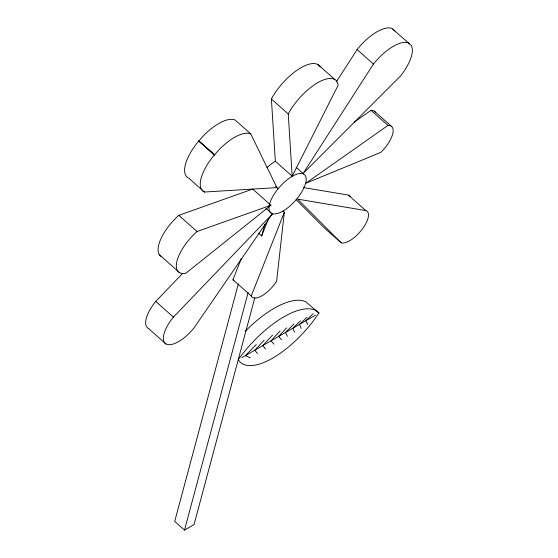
<?xml version="1.0" encoding="UTF-8"?>
<svg xmlns="http://www.w3.org/2000/svg" width="558" height="558" viewBox="0 0 558 558"><rect width="100%" height="100%" fill="white"/><g stroke="black" fill="none" stroke-linecap="round" stroke-linejoin="round"><path stroke-width="0.84" d="M282.927 211.077A25.473 10.4 -48.4 0 0 305.526 175.965A25.473 10.4 -48.4 0 0 274.32 193.982A25.473 10.4 -48.4 0 0 282.927 211.077L284.329 212.312L276.608 281.302A20.625 8.419 -48.4 0 1 262.016 295.747A20.625 8.419 -48.4 0 1 251.246 295.942L232.944 279.711L241.412 258.298M148.519 328.453L148.393 328.39A27.809 11.355 -48.4 0 1 155.752 301.432L182.403 273.65M214.649 154.706L198.753 140.965L214.349 155.04M238.35 283.931L174.71 521.423L184.496 530.1L194.044 524.59L254.818 297.763M258.417 233.077L261.667 235.957L264.806 224.239M184.496 530.1L248.129 292.601M392.79 29.121L409.14 43.622M261.667 235.957L267.938 220.096M251.246 295.942L284.329 212.312M336.397 81.754L357.106 49.543A34.805 14.208 -48.4 0 1 392.141 28.542L394.904 31.018M373.455 64.044L303.064 173.524L400.435 76.104A34.805 14.208 -48.4 0 0 411.253 45.519L408.498 43.036A34.805 14.208 -48.4 0 0 373.455 64.044L357.106 49.543M265.901 208.315L272.325 214.014L193.835 328.167A27.809 11.355 -48.4 0 1 169.311 344.767L166.075 344.063L148.393 328.39M318.981 313.003L312.529 322.008A67.009 27.356 -48.4 0 1 238.252 359.61A71.361 29.135 -48.4 0 1 315.354 310.318L318.981 313.003L305.714 301.766A71.361 29.135 -48.4 0 0 245.457 331.117M280.137 330.922L271 340.84L273.929 344.105M286.673 327.818L278.665 336.418L281.476 339.745M272.52 335.163L262.755 345.604L265.51 348.959M264.213 340.15L254.783 350.201L257.517 353.577M166.075 344.063A27.809 11.355 -48.4 0 1 173.433 317.111L272.325 214.014M256.31 344.509L245.332 355.662L250.277 357.755M293.961 324.024L285.41 332.526L287.405 336.321M313.087 313.687L305.93 320.676L307.758 324.568M300.441 320.878L292.831 328.237L294.561 332.191M306.83 317.321L299.506 324.386L301.208 328.355M270.909 205.253L185.884 273.225A33.075 13.504 -48.4 0 1 177.074 260.684A33.075 13.504 -48.4 0 1 197.058 231.514L270.909 205.253L252.669 189.078L178.825 215.346A33.075 13.504 -48.4 0 0 161.395 256.52M354.295 122.118L371.028 110.344A22.592 9.221 -48.4 0 1 375.541 112.528M388.005 125.404L305.672 183.338L380.772 152.411A22.592 9.221 -48.4 0 0 392.637 134.143A22.592 9.221 -48.4 0 0 388.005 125.404L371.028 110.344M241.76 357.72L315.479 315.165M204.437 192.036L276.894 187.607L250.73 133.878L235.078 119.998A37.428 15.282 -48.4 0 0 203.865 135.336L197.386 142.646A37.428 15.282 -48.4 0 0 188.785 178.155L204.437 192.036A37.428 15.282 -48.4 0 1 213.037 156.526L219.524 149.216A37.428 15.282 -48.4 0 1 250.73 133.878M303.573 187.565L348.325 195.07A20.555 8.391 -48.4 0 1 350.124 196.339M365.79 210.561L297.588 199.122L341.161 242.807A20.555 8.391 -48.4 0 0 358.585 233.53L362.065 229.45A20.555 8.391 -48.4 0 0 365.79 210.561L348.325 195.07M198.753 140.965L214.488 154.894M374.488 111.258L391.465 126.31M318.06 64.637L334.905 79.571M320.25 66.862A37.637 15.366 -48.4 0 0 298.16 69.45A37.637 15.366 -48.4 0 0 271.397 99.024L288.242 113.958L292.183 176.216L338.204 85.116A37.637 15.366 -48.4 0 0 317.732 82.696A37.637 15.366 -48.4 0 0 288.242 113.958M296.152 167.393L303.629 174.019M271.397 99.024L275.345 161.283L292.252 176.272M341.161 242.807L323.689 227.315L296.145 199.694M275.638 186.498L278.149 188.723M178.825 215.346L197.058 231.514M159.407 254.776L179.627 272.695M155.752 301.432L173.433 317.111M233.851 280.904A20.625 8.419 -48.4 0 1 232.944 279.711M266.891 167.679A25.473 10.4 -48.4 0 1 275.345 161.283"/></g></svg>
